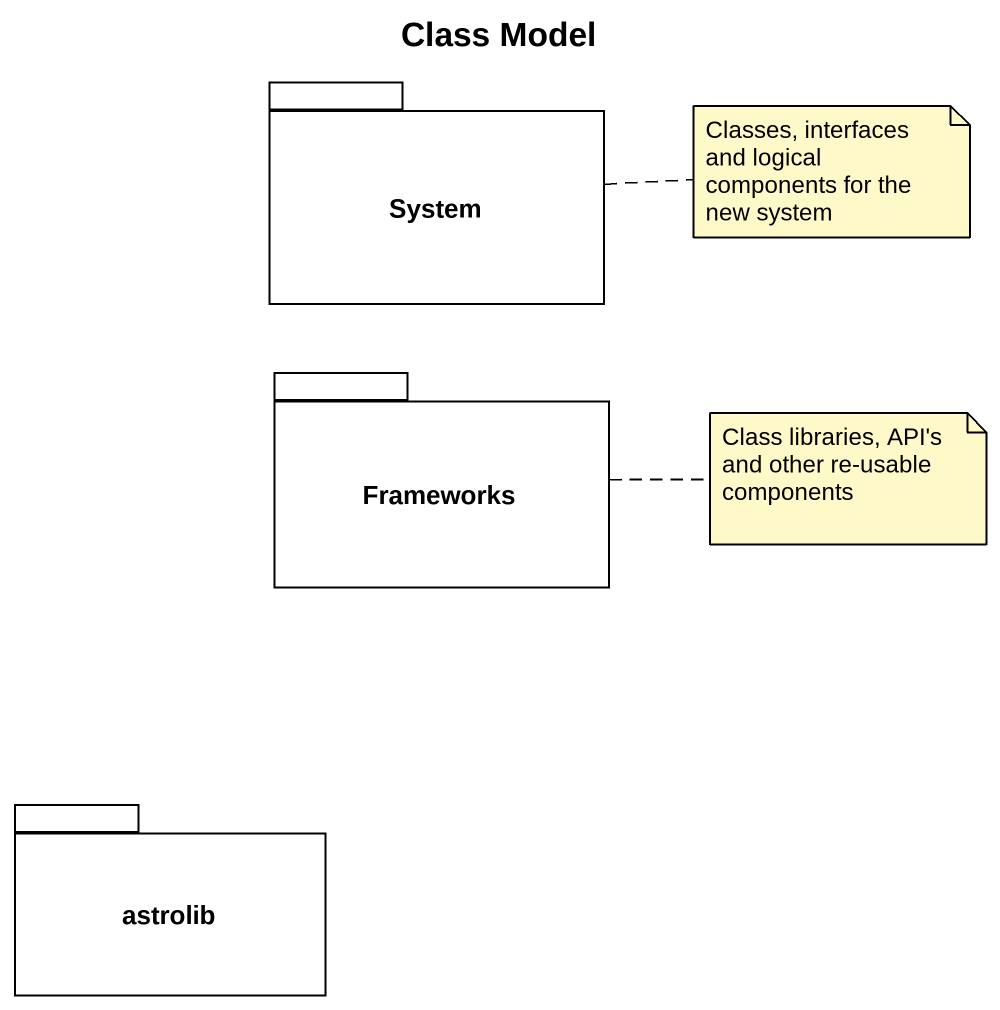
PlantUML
@startuml
title Class Model
package System {
}
package Frameworks {
}
package astrolib {
}
note right of System : Classes, interfaces and logical components for the new system
note right of Frameworks : Class libraries, API's and other re-usable components
@enduml
